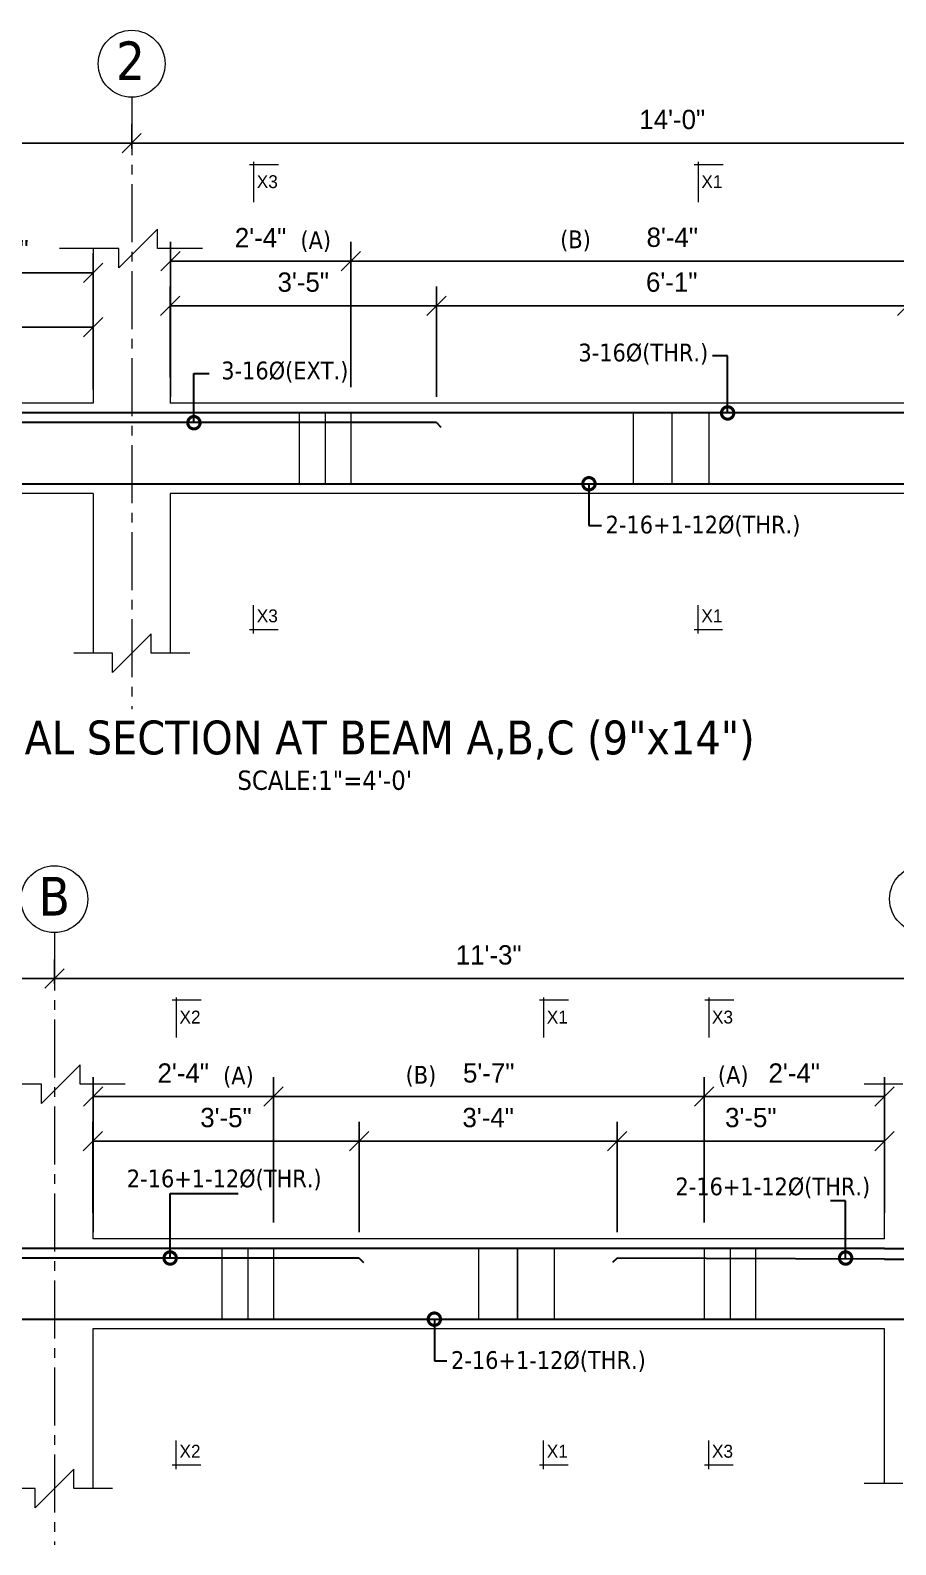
# Model space of a CAD drawing. Header units: inches. Extents: x 28835 to 36795, y -18828 to -9750.
# Drawn here: x 35116.5 to 35250.8, y -10716 to -10480.9 of the extents above; entities that cross this region are included whole.
import ezdxf

# ---------------------------------------------------------------- set-up
doc = ezdxf.new("R2010")
doc.units = ezdxf.units.IN
doc.header["$LTSCALE"] = 12
doc.header["$MEASUREMENT"] = 0
doc.linetypes.add('CENTER2', pattern=[1.125, 0.75, -0.125, 0.125, -0.125])
for name, color, linetype, lineweight in [('beam', 6, 'Continuous', 30), ('DIMENSION', 6, 'Continuous', 9), ('dimention', 5, 'Continuous', 9), ('HATCH', 11, 'Continuous', 9), ('REN', 242, 'Continuous', 30), ('Text', 7, 'Continuous', 5)]:
    doc.layers.add(name, color=color, linetype=linetype, lineweight=lineweight)
doc.layers.add('TEXTINTER', color=82, linetype='Continuous')
doc.styles.add('KBS', font='GOTHIC.TTF')
doc.styles.add('S-111', font='tahoma.ttf', dxfattribs={"height": 8})
doc.styles.add('STYLUS', font='stylu.ttf')
doc.styles.add('TAHOMA', font='tahoma.ttf', dxfattribs={"height": 9})
doc.styles.add('Text', font='GOTHIC.TTF', dxfattribs={"height": 6})
doc.dimstyles.new('Copy of Sun', dxfattribs={"dimscale": 48, "dimtxt": 0.08333333333333333, "dimasz": 0.125, "dimexe": 0.046875, "dimexo": 0.078125, "dimgap": 0.046875, "dimtad": 1, "dimdec": 1, "dimzin": 3, "dimdsep": 46, "dimlunit": 4, "dimtxsty": 'STYLUS', "dimblk": 'DOTSMALL', "dimcen": 0.09, "dimdle": 0.046875, "dimclrd": 5, "dimclre": 5, "dimclrt": 7, "dimaunit": 1, "dimadec": 0, "dimazin": 0, "dimtfac": 1, "dimtdec": 1, "dimtix": 1, "dimtofl": 0, "dimtmove": 0, "dimatfit": 3, "dimldrblk": 'DOTSMALL', "dimfxl": 0.0625, "dimfxlon": 1, "dimtolj": 1, "dimtzin": 0, "dimlwd": -1, "dimlwe": -1, "dimarcsym": 0})
doc.dimstyles.new('KBS', dxfattribs={"dimtxt": 3, "dimasz": 3, "dimexe": 3, "dimexo": 4, "dimgap": 2.09, "dimtad": 1, "dimdec": 0, "dimzin": 3, "dimdsep": 46, "dimlunit": 3, "dimtxsty": 'KBS', "dimblk": 'OBLIQUE', "dimcen": 5, "dimaunit": 1, "dimadec": 3, "dimazin": 1, "dimtfac": 1, "dimtdec": 0, "dimtix": 1, "dimtmove": 1, "dimatfit": 3, "dimfxl": 1, "dimtolj": 1, "dimtzin": 0, "dimarcsym": 0})

# ---------------------------------------------------------------- blocks, each defined once
blk = doc.blocks.new('_Oblique')
at = {"color": 0, "linetype": 'ByBlock', "lineweight": -2}
blk.add_line((-0.5, -0.5), (0.5, 0.5), dxfattribs=at)
blk = doc.blocks.new('*D361')
at = {"layer": 'Defpoints', "color": 0, "ltscale": 12, "transparency": 16777216}
for p in [(35132.19258026444, -10498.46325446228), (34976.26136739264, -10503.28413319733), (35132.19258026444, -10503.28413319733)]:
    blk.add_point(p, dxfattribs=at)
at = {"layer": 'dimention', "color": 0, "lineweight": -2, "ltscale": 12, "transparency": 16777216}
for p, q in [((34976.26136739264, -10499.28413319733), (34976.26136739264, -10495.46325446228)), ((35132.19258026444, -10499.28413319733), (35132.19258026444, -10495.46325446228)), ((34976.26136739264, -10498.46325446228), (35132.19258026444, -10498.46325446228))]:
    blk.add_line(p, q, dxfattribs=at)
at = {"layer": 'dimention', "color": 0, "lineweight": -2, "ltscale": 12, "transparency": 16777216, "xscale": 3, "yscale": 3, "zscale": 3, "rotation": 180}
blk.add_blockref('_Oblique', (34976.26136739264, -10498.46325446228), dxfattribs=at)
at = {"layer": 'dimention', "color": 0, "lineweight": -2, "ltscale": 12, "transparency": 16777216, "xscale": 3, "yscale": 3, "zscale": 3}
blk.add_blockref('_Oblique', (35132.19258026444, -10498.46325446228), dxfattribs=at)
at = {"layer": 'dimention', "color": 0, "ltscale": 12, "transparency": 16777216, "insert": (35054.22697382854, -10494.79779559077), "char_height": 3, "attachment_point": 5, "style": 'KBS'}
blk.add_mtext('\\A1;13\'-0"', dxfattribs=at)
blk = doc.blocks.new('*D362')
at = {"layer": 'Defpoints', "color": 0, "ltscale": 12, "transparency": 16777216}
for p in [(35300.04198288001, -10498.46325446228), (35132.19258026444, -10503.28413319733), (35300.04198288001, -10503.28413319733)]:
    blk.add_point(p, dxfattribs=at)
at = {"layer": 'dimention', "color": 0, "lineweight": -2, "ltscale": 12, "transparency": 16777216}
for p, q in [((35132.19258026444, -10499.28413319733), (35132.19258026444, -10495.46325446228)), ((35300.04198288001, -10499.28413319733), (35300.04198288001, -10495.46325446228)), ((35132.19258026444, -10498.46325446228), (35300.04198288001, -10498.46325446228))]:
    blk.add_line(p, q, dxfattribs=at)
at = {"layer": 'dimention', "color": 0, "lineweight": -2, "ltscale": 12, "transparency": 16777216, "xscale": 3, "yscale": 3, "zscale": 3, "rotation": 180}
blk.add_blockref('_Oblique', (35132.19258026444, -10498.46325446228), dxfattribs=at)
at = {"layer": 'dimention', "color": 0, "lineweight": -2, "ltscale": 12, "transparency": 16777216, "xscale": 3, "yscale": 3, "zscale": 3}
blk.add_blockref('_Oblique', (35300.04198288001, -10498.46325446228), dxfattribs=at)
at = {"layer": 'dimention', "color": 0, "ltscale": 12, "transparency": 16777216, "insert": (35216.11728157222, -10494.79779559077), "char_height": 3, "attachment_point": 5, "style": 'KBS'}
blk.add_mtext('\\A1;14\'-0"', dxfattribs=at)
blk = doc.blocks.new('_DOTSMALL')
at = {"color": 0, "linetype": 'ByBlock', "const_width": 0.5}
blk.add_lwpolyline([(-0.0625, 0, 1), (0.0625, 0, 1)], format="xyb", close=True, dxfattribs=at)
blk = doc.blocks.new('*D365')
at = {"layer": 'Defpoints', "color": 0, "ltscale": 12, "transparency": 16777216}
for p in [(35126.20218935949, -10527.03219074317), (35126.20218935949, -10538.82475743539), (35089.00855724854, -10541.82475743546)]:
    blk.add_point(p, dxfattribs=at)
at = {"layer": 'dimention', "color": 0, "lineweight": -2, "ltscale": 12, "transparency": 16777216}
for p, q in [((35089.00855724854, -10537.82475743546), (35089.00855724854, -10524.03219074317)), ((35126.20218935949, -10534.82475743539), (35126.20218935949, -10524.03219074317)), ((35089.00855724854, -10527.03219074317), (35126.20218935949, -10527.03219074317))]:
    blk.add_line(p, q, dxfattribs=at)
at = {"layer": 'dimention', "color": 0, "lineweight": -2, "ltscale": 12, "transparency": 16777216, "xscale": 3, "yscale": 3, "zscale": 3, "rotation": 180}
blk.add_blockref('_Oblique', (35089.00855724854, -10527.03219074317), dxfattribs=at)
at = {"layer": 'dimention', "color": 0, "lineweight": -2, "ltscale": 12, "transparency": 16777216, "xscale": 3, "yscale": 3, "zscale": 3}
blk.add_blockref('_Oblique', (35126.20218935949, -10527.03219074317), dxfattribs=at)
at = {"layer": 'dimention', "color": 0, "ltscale": 12, "transparency": 16777216, "insert": (35107.60537330402, -10523.36673187166), "char_height": 3, "attachment_point": 5, "style": 'KBS'}
blk.add_mtext('\\A1;3\'-1"', dxfattribs=at)
blk = doc.blocks.new('*D366')
at = {"layer": 'Defpoints', "color": 0, "ltscale": 12, "transparency": 16777216}
for p in [(35179.50152779525, -10523.70293609943), (35138.17298873779, -10538.82475743539), (35179.50152779525, -10541.82475743546)]:
    blk.add_point(p, dxfattribs=at)
at = {"layer": 'dimention', "color": 0, "lineweight": -2, "ltscale": 12, "transparency": 16777216}
for p, q in [((35138.17298873779, -10534.82475743539), (35138.17298873779, -10520.70293609943)), ((35179.50152779525, -10537.82475743546), (35179.50152779525, -10520.70293609943)), ((35138.17298873779, -10523.70293609943), (35179.50152779525, -10523.70293609943))]:
    blk.add_line(p, q, dxfattribs=at)
at = {"layer": 'dimention', "color": 0, "lineweight": -2, "ltscale": 12, "transparency": 16777216, "xscale": 3, "yscale": 3, "zscale": 3, "rotation": 180}
blk.add_blockref('_Oblique', (35138.17298873779, -10523.70293609943), dxfattribs=at)
at = {"layer": 'dimention', "color": 0, "lineweight": -2, "ltscale": 12, "transparency": 16777216, "xscale": 3, "yscale": 3, "zscale": 3}
blk.add_blockref('_Oblique', (35179.50152779525, -10523.70293609943), dxfattribs=at)
at = {"layer": 'dimention', "color": 0, "ltscale": 12, "transparency": 16777216, "insert": (35158.83725826652, -10520.03747722791), "char_height": 3, "attachment_point": 5, "style": 'KBS'}
blk.add_mtext('\\A1;3\'-5"', dxfattribs=at)
blk = doc.blocks.new('*D367')
at = {"layer": 'Defpoints', "color": 0, "ltscale": 12, "transparency": 16777216}
for p in [(35252.57096348438, -10523.70293609943), (35179.50152779525, -10541.82475743546), (35252.57096348438, -10541.82475743487)]:
    blk.add_point(p, dxfattribs=at)
at = {"layer": 'dimention', "color": 0, "lineweight": -2, "ltscale": 12, "transparency": 16777216}
for p, q in [((35179.50152779525, -10537.82475743546), (35179.50152779525, -10520.70293609943)), ((35252.57096348438, -10537.82475743487), (35252.57096348438, -10520.70293609943)), ((35179.50152779525, -10523.70293609943), (35252.57096348438, -10523.70293609943))]:
    blk.add_line(p, q, dxfattribs=at)
at = {"layer": 'dimention', "color": 0, "lineweight": -2, "ltscale": 12, "transparency": 16777216, "xscale": 3, "yscale": 3, "zscale": 3, "rotation": 180}
blk.add_blockref('_Oblique', (35179.50152779525, -10523.70293609943), dxfattribs=at)
at = {"layer": 'dimention', "color": 0, "lineweight": -2, "ltscale": 12, "transparency": 16777216, "xscale": 3, "yscale": 3, "zscale": 3}
blk.add_blockref('_Oblique', (35252.57096348438, -10523.70293609943), dxfattribs=at)
at = {"layer": 'dimention', "color": 0, "ltscale": 12, "transparency": 16777216, "insert": (35216.03624563981, -10520.03747722791), "char_height": 3, "attachment_point": 5, "style": 'KBS'}
blk.add_mtext('\\A1;6\'-1"', dxfattribs=at)
blk = doc.blocks.new('*D371')
at = {"layer": 'Defpoints', "color": 0, "ltscale": 12, "transparency": 16777216}
for p in [(35126.20218935949, -10518.59984993068), (35126.20218935949, -10540.66192220074), (35098.21905290635, -10543.66192220081)]:
    blk.add_point(p, dxfattribs=at)
at = {"layer": 'dimention', "color": 0, "lineweight": -2, "ltscale": 12, "transparency": 16777216}
for p, q in [((35098.21905290635, -10539.66192220081), (35098.21905290635, -10515.59984993068)), ((35126.20218935949, -10536.66192220074), (35126.20218935949, -10515.59984993068)), ((35098.21905290635, -10518.59984993068), (35126.20218935949, -10518.59984993068))]:
    blk.add_line(p, q, dxfattribs=at)
at = {"layer": 'dimention', "color": 0, "lineweight": -2, "ltscale": 12, "transparency": 16777216, "xscale": 3, "yscale": 3, "zscale": 3, "rotation": 180}
blk.add_blockref('_Oblique', (35098.21905290635, -10518.59984993068), dxfattribs=at)
at = {"layer": 'dimention', "color": 0, "lineweight": -2, "ltscale": 12, "transparency": 16777216, "xscale": 3, "yscale": 3, "zscale": 3}
blk.add_blockref('_Oblique', (35126.20218935949, -10518.59984993068), dxfattribs=at)
at = {"layer": 'dimention', "color": 0, "ltscale": 12, "transparency": 16777216, "insert": (35112.21062113292, -10514.97212049492), "char_height": 3, "attachment_point": 5, "style": 'KBS'}
blk.add_mtext('\\A1;2\'-4"', dxfattribs=at)
blk = doc.blocks.new('*D372')
at = {"layer": 'Defpoints', "color": 0, "ltscale": 12, "transparency": 16777216}
for p in [(35166.20218935949, -10516.74252466886), (35138.20218935949, -10541.82475743546), (35166.20218935949, -10540.32475743494)]:
    blk.add_point(p, dxfattribs=at)
at = {"layer": 'dimention', "color": 0, "lineweight": -2, "ltscale": 12, "transparency": 16777216}
for p, q in [((35138.20218935949, -10537.82475743546), (35138.20218935949, -10513.74252466886)), ((35166.20218935949, -10536.32475743494), (35166.20218935949, -10513.74252466886)), ((35138.20218935949, -10516.74252466886), (35166.20218935949, -10516.74252466886))]:
    blk.add_line(p, q, dxfattribs=at)
at = {"layer": 'dimention', "color": 0, "lineweight": -2, "ltscale": 12, "transparency": 16777216, "xscale": 3, "yscale": 3, "zscale": 3, "rotation": 180}
blk.add_blockref('_Oblique', (35138.20218935949, -10516.74252466886), dxfattribs=at)
at = {"layer": 'dimention', "color": 0, "lineweight": -2, "ltscale": 12, "transparency": 16777216, "xscale": 3, "yscale": 3, "zscale": 3}
blk.add_blockref('_Oblique', (35166.20218935949, -10516.74252466886), dxfattribs=at)
at = {"layer": 'dimention', "color": 0, "ltscale": 12, "transparency": 16777216, "insert": (35152.20218935949, -10513.1147952331), "char_height": 3, "attachment_point": 5, "style": 'KBS'}
blk.add_mtext('\\A1;2\'-4"', dxfattribs=at)
blk = doc.blocks.new('*D373')
at = {"layer": 'Defpoints', "color": 0, "ltscale": 12, "transparency": 16777216}
for p in [(35266.05159197506, -10516.74252466886), (35166.20218935949, -10540.32475743494), (35266.05159197506, -10540.32475743442)]:
    blk.add_point(p, dxfattribs=at)
at = {"layer": 'dimention', "color": 0, "lineweight": -2, "ltscale": 12, "transparency": 16777216}
for p, q in [((35166.20218935949, -10536.32475743494), (35166.20218935949, -10513.74252466886)), ((35266.05159197506, -10536.32475743442), (35266.05159197506, -10513.74252466886)), ((35166.20218935949, -10516.74252466886), (35266.05159197506, -10516.74252466886))]:
    blk.add_line(p, q, dxfattribs=at)
at = {"layer": 'dimention', "color": 0, "lineweight": -2, "ltscale": 12, "transparency": 16777216, "xscale": 3, "yscale": 3, "zscale": 3, "rotation": 180}
blk.add_blockref('_Oblique', (35166.20218935949, -10516.74252466886), dxfattribs=at)
at = {"layer": 'dimention', "color": 0, "lineweight": -2, "ltscale": 12, "transparency": 16777216, "xscale": 3, "yscale": 3, "zscale": 3}
blk.add_blockref('_Oblique', (35266.05159197506, -10516.74252466886), dxfattribs=at)
at = {"layer": 'dimention', "color": 0, "ltscale": 12, "transparency": 16777216, "insert": (35216.12689066728, -10513.07706579734), "char_height": 3, "attachment_point": 5, "style": 'KBS'}
blk.add_mtext('\\A1;8\'-4"', dxfattribs=at)
blk = doc.blocks.new('*D382')
at = {"layer": 'Defpoints', "color": 0, "ltscale": 12, "transparency": 16777216}
for p in [(35120.1925802645, -10628.13017858504), (34976.2613673927, -10632.95105732008), (35120.1925802645, -10632.95105732008)]:
    blk.add_point(p, dxfattribs=at)
at = {"layer": 'dimention', "color": 0, "lineweight": -2, "ltscale": 12, "transparency": 16777216}
for p, q in [((34976.2613673927, -10628.95105732008), (34976.2613673927, -10625.13017858504)), ((35120.1925802645, -10628.95105732008), (35120.1925802645, -10625.13017858504)), ((34976.2613673927, -10628.13017858504), (35120.1925802645, -10628.13017858504))]:
    blk.add_line(p, q, dxfattribs=at)
at = {"layer": 'dimention', "color": 0, "lineweight": -2, "ltscale": 12, "transparency": 16777216, "xscale": 3, "yscale": 3, "zscale": 3, "rotation": 180}
blk.add_blockref('_Oblique', (34976.2613673927, -10628.13017858504), dxfattribs=at)
at = {"layer": 'dimention', "color": 0, "lineweight": -2, "ltscale": 12, "transparency": 16777216, "xscale": 3, "yscale": 3, "zscale": 3}
blk.add_blockref('_Oblique', (35120.1925802645, -10628.13017858504), dxfattribs=at)
at = {"layer": 'dimention', "color": 0, "ltscale": 12, "transparency": 16777216, "insert": (35048.2269738286, -10624.46471971352), "char_height": 3, "attachment_point": 5, "style": 'KBS'}
blk.add_mtext('\\A1;12\'-0"', dxfattribs=at)
blk = doc.blocks.new('*D383')
at = {"layer": 'Defpoints', "color": 0, "ltscale": 12, "transparency": 16777216}
for p in [(35255.04198288007, -10628.13017858504), (35120.1925802645, -10632.95105732008), (35255.04198288007, -10632.95105732008)]:
    blk.add_point(p, dxfattribs=at)
at = {"layer": 'dimention', "color": 0, "lineweight": -2, "ltscale": 12, "transparency": 16777216}
for p, q in [((35120.1925802645, -10628.95105732008), (35120.1925802645, -10625.13017858504)), ((35255.04198288007, -10628.95105732008), (35255.04198288007, -10625.13017858504)), ((35120.1925802645, -10628.13017858504), (35255.04198288007, -10628.13017858504))]:
    blk.add_line(p, q, dxfattribs=at)
at = {"layer": 'dimention', "color": 0, "lineweight": -2, "ltscale": 12, "transparency": 16777216, "xscale": 3, "yscale": 3, "zscale": 3, "rotation": 180}
blk.add_blockref('_Oblique', (35120.1925802645, -10628.13017858504), dxfattribs=at)
at = {"layer": 'dimention', "color": 0, "lineweight": -2, "ltscale": 12, "transparency": 16777216, "xscale": 3, "yscale": 3, "zscale": 3}
blk.add_blockref('_Oblique', (35255.04198288007, -10628.13017858504), dxfattribs=at)
at = {"layer": 'dimention', "color": 0, "ltscale": 12, "transparency": 16777216, "insert": (35187.61728157228, -10624.46471971352), "char_height": 3, "attachment_point": 5, "style": 'KBS'}
blk.add_mtext('\\A1;11\'-3"', dxfattribs=at)
blk = doc.blocks.new('*D387')
at = {"layer": 'Defpoints', "color": 0, "ltscale": 12, "transparency": 16777216}
for p in [(35167.50152779531, -10653.36986022218), (35126.17298873785, -10668.49168155815), (35167.50152779531, -10671.49168155821)]:
    blk.add_point(p, dxfattribs=at)
at = {"layer": 'dimention', "color": 0, "lineweight": -2, "ltscale": 12, "transparency": 16777216}
for p, q in [((35126.17298873785, -10664.49168155815), (35126.17298873785, -10650.36986022218)), ((35167.50152779531, -10667.49168155821), (35167.50152779531, -10650.36986022218)), ((35126.17298873785, -10653.36986022218), (35167.50152779531, -10653.36986022218))]:
    blk.add_line(p, q, dxfattribs=at)
at = {"layer": 'dimention', "color": 0, "lineweight": -2, "ltscale": 12, "transparency": 16777216, "xscale": 3, "yscale": 3, "zscale": 3, "rotation": 180}
blk.add_blockref('_Oblique', (35126.17298873785, -10653.36986022218), dxfattribs=at)
at = {"layer": 'dimention', "color": 0, "lineweight": -2, "ltscale": 12, "transparency": 16777216, "xscale": 3, "yscale": 3, "zscale": 3}
blk.add_blockref('_Oblique', (35167.50152779531, -10653.36986022218), dxfattribs=at)
at = {"layer": 'dimention', "color": 0, "ltscale": 12, "transparency": 16777216, "insert": (35146.83725826658, -10649.70440135067), "char_height": 3, "attachment_point": 5, "style": 'KBS'}
blk.add_mtext('\\A1;3\'-5"', dxfattribs=at)
blk = doc.blocks.new('*D388')
at = {"layer": 'Defpoints', "color": 0, "ltscale": 12, "transparency": 16777216}
for p in [(35207.57096348444, -10653.36986022218), (35167.50152779531, -10671.49168155821), (35207.57096348444, -10671.49168155763)]:
    blk.add_point(p, dxfattribs=at)
at = {"layer": 'dimention', "color": 0, "lineweight": -2, "ltscale": 12, "transparency": 16777216}
for p, q in [((35167.50152779531, -10667.49168155821), (35167.50152779531, -10650.36986022218)), ((35207.57096348444, -10667.49168155763), (35207.57096348444, -10650.36986022218)), ((35167.50152779531, -10653.36986022218), (35207.57096348444, -10653.36986022218))]:
    blk.add_line(p, q, dxfattribs=at)
at = {"layer": 'dimention', "color": 0, "lineweight": -2, "ltscale": 12, "transparency": 16777216, "xscale": 3, "yscale": 3, "zscale": 3, "rotation": 180}
blk.add_blockref('_Oblique', (35167.50152779531, -10653.36986022218), dxfattribs=at)
at = {"layer": 'dimention', "color": 0, "lineweight": -2, "ltscale": 12, "transparency": 16777216, "xscale": 3, "yscale": 3, "zscale": 3}
blk.add_blockref('_Oblique', (35207.57096348444, -10653.36986022218), dxfattribs=at)
at = {"layer": 'dimention', "color": 0, "ltscale": 12, "transparency": 16777216, "insert": (35187.53624563987, -10649.70440135067), "char_height": 3, "attachment_point": 5, "style": 'KBS'}
blk.add_mtext('\\A1;3\'-4"', dxfattribs=at)
blk = doc.blocks.new('*D389')
at = {"layer": 'Defpoints', "color": 0, "ltscale": 12, "transparency": 16777216}
for p in [(35249.05159197512, -10653.36986022218), (35249.05159197512, -10668.49168155812), (35207.57096348444, -10671.49168155763)]:
    blk.add_point(p, dxfattribs=at)
at = {"layer": 'dimention', "color": 0, "lineweight": -2, "ltscale": 12, "transparency": 16777216}
for p, q in [((35207.57096348444, -10667.49168155763), (35207.57096348444, -10650.36986022218)), ((35249.05159197512, -10664.49168155812), (35249.05159197512, -10650.36986022218)), ((35207.57096348444, -10653.36986022218), (35249.05159197512, -10653.36986022218))]:
    blk.add_line(p, q, dxfattribs=at)
at = {"layer": 'dimention', "color": 0, "lineweight": -2, "ltscale": 12, "transparency": 16777216, "xscale": 3, "yscale": 3, "zscale": 3, "rotation": 180}
blk.add_blockref('_Oblique', (35207.57096348444, -10653.36986022218), dxfattribs=at)
at = {"layer": 'dimention', "color": 0, "lineweight": -2, "ltscale": 12, "transparency": 16777216, "xscale": 3, "yscale": 3, "zscale": 3}
blk.add_blockref('_Oblique', (35249.05159197512, -10653.36986022218), dxfattribs=at)
at = {"layer": 'dimention', "color": 0, "ltscale": 12, "transparency": 16777216, "insert": (35228.31127772978, -10649.70440135067), "char_height": 3, "attachment_point": 5, "style": 'KBS'}
blk.add_mtext('\\A1;3\'-5"', dxfattribs=at)
blk = doc.blocks.new('*D393')
at = {"layer": 'Defpoints', "color": 0, "ltscale": 12, "transparency": 16777216}
for p in [(35154.20218935955, -10646.40944879162), (35126.20218935955, -10671.49168155821), (35154.20218935955, -10669.9916815577)]:
    blk.add_point(p, dxfattribs=at)
at = {"layer": 'dimention', "color": 0, "lineweight": -2, "ltscale": 12, "transparency": 16777216}
for p, q in [((35126.20218935955, -10667.49168155821), (35126.20218935955, -10643.40944879162)), ((35154.20218935955, -10665.9916815577), (35154.20218935955, -10643.40944879162)), ((35126.20218935955, -10646.40944879162), (35154.20218935955, -10646.40944879162))]:
    blk.add_line(p, q, dxfattribs=at)
at = {"layer": 'dimention', "color": 0, "lineweight": -2, "ltscale": 12, "transparency": 16777216, "xscale": 3, "yscale": 3, "zscale": 3, "rotation": 180}
blk.add_blockref('_Oblique', (35126.20218935955, -10646.40944879162), dxfattribs=at)
at = {"layer": 'dimention', "color": 0, "lineweight": -2, "ltscale": 12, "transparency": 16777216, "xscale": 3, "yscale": 3, "zscale": 3}
blk.add_blockref('_Oblique', (35154.20218935955, -10646.40944879162), dxfattribs=at)
at = {"layer": 'dimention', "color": 0, "ltscale": 12, "transparency": 16777216, "insert": (35140.20218935955, -10642.78171935586), "char_height": 3, "attachment_point": 5, "style": 'KBS'}
blk.add_mtext('\\A1;2\'-4"', dxfattribs=at)
blk = doc.blocks.new('*D394')
at = {"layer": 'Defpoints', "color": 0, "ltscale": 12, "transparency": 16777216}
for p in [(35221.05159197512, -10646.40944879162), (35154.20218935955, -10669.9916815577), (35221.05159197512, -10669.99168155718)]:
    blk.add_point(p, dxfattribs=at)
at = {"layer": 'dimention', "color": 0, "lineweight": -2, "ltscale": 12, "transparency": 16777216}
for p, q in [((35154.20218935955, -10665.9916815577), (35154.20218935955, -10643.40944879162)), ((35221.05159197512, -10665.99168155718), (35221.05159197512, -10643.40944879162)), ((35154.20218935955, -10646.40944879162), (35221.05159197512, -10646.40944879162))]:
    blk.add_line(p, q, dxfattribs=at)
at = {"layer": 'dimention', "color": 0, "lineweight": -2, "ltscale": 12, "transparency": 16777216, "xscale": 3, "yscale": 3, "zscale": 3, "rotation": 180}
blk.add_blockref('_Oblique', (35154.20218935955, -10646.40944879162), dxfattribs=at)
at = {"layer": 'dimention', "color": 0, "lineweight": -2, "ltscale": 12, "transparency": 16777216, "xscale": 3, "yscale": 3, "zscale": 3}
blk.add_blockref('_Oblique', (35221.05159197512, -10646.40944879162), dxfattribs=at)
at = {"layer": 'dimention', "color": 0, "ltscale": 12, "transparency": 16777216, "insert": (35187.62689066734, -10642.78171935586), "char_height": 3, "attachment_point": 5, "style": 'KBS'}
blk.add_mtext('\\A1;5\'-7"', dxfattribs=at)
blk = doc.blocks.new('*D395')
at = {"layer": 'Defpoints', "color": 0, "ltscale": 12, "transparency": 16777216}
for p in [(35249.05159197512, -10646.40944879162), (35249.05159197512, -10668.49168155746), (35221.05159197512, -10669.99168155718)]:
    blk.add_point(p, dxfattribs=at)
at = {"layer": 'dimention', "color": 0, "lineweight": -2, "ltscale": 12, "transparency": 16777216}
for p, q in [((35221.05159197512, -10665.99168155718), (35221.05159197512, -10643.40944879162)), ((35249.05159197512, -10664.49168155746), (35249.05159197512, -10643.40944879162)), ((35221.05159197512, -10646.40944879162), (35249.05159197512, -10646.40944879162))]:
    blk.add_line(p, q, dxfattribs=at)
at = {"layer": 'dimention', "color": 0, "lineweight": -2, "ltscale": 12, "transparency": 16777216, "xscale": 3, "yscale": 3, "zscale": 3, "rotation": 180}
blk.add_blockref('_Oblique', (35221.05159197512, -10646.40944879162), dxfattribs=at)
at = {"layer": 'dimention', "color": 0, "lineweight": -2, "ltscale": 12, "transparency": 16777216, "xscale": 3, "yscale": 3, "zscale": 3}
blk.add_blockref('_Oblique', (35249.05159197512, -10646.40944879162), dxfattribs=at)
at = {"layer": 'dimention', "color": 0, "ltscale": 12, "transparency": 16777216, "insert": (35235.05159197512, -10642.78171935586), "char_height": 3, "attachment_point": 5, "style": 'KBS'}
blk.add_mtext('\\A1;2\'-4"', dxfattribs=at)

msp = doc.modelspace()

# ---------------------------------------------------------------- linework, layer by layer
at = {"layer": 'DIMENSION'}
for p, q in [((35158.20218935949, -10540.32475743494), (35158.20218935949, -10551.32475743495)), ((35162.24613997122, -10540.32475743494), (35162.24613997122, -10551.32475743495)), ((35166.20218935949, -10540.32475743494), (35166.20218935949, -10551.32475743495)), ((35210.06050961258, -10540.32475743616), (35210.06050961258, -10551.32475743616)), ((35216.06050961258, -10540.32475743616), (35216.06050961258, -10551.32475743616)), ((35216.06856683004, -10540.32475743616), (35216.06856683004, -10551.32475743616)), ((35221.79967651187, -10540.32475743618), (35221.79967651187, -10551.32475743619)), ((35146.20218935955, -10669.9916815577), (35146.20218935955, -10680.9916815577)), ((35150.24613997128, -10669.9916815577), (35150.24613997128, -10680.9916815577)), ((35154.20218935955, -10669.9916815577), (35154.20218935955, -10680.9916815577)), ((35186.06050961264, -10669.99168155892), (35186.06050961264, -10680.99168155892)), ((35192.06050961264, -10669.99168155892), (35192.06050961264, -10680.99168155892)), ((35192.0685668301, -10669.99168155892), (35192.0685668301, -10680.99168155892)), ((35197.79967651193, -10669.99168155893), (35197.79967651193, -10680.99168155894)), ((35221.05159197512, -10669.99168155718), (35221.05159197512, -10680.99168155718)), ((35225.09554258685, -10669.99168155718), (35225.09554258685, -10680.99168155718)), ((35229.05159197512, -10669.99168155718), (35229.05159197512, -10680.99168155718))]:
    msp.add_line(p, q, dxfattribs=at)
at = {"layer": 'HATCH', "linetype": 'CENTER2'}
for p, q in [((35132.19258026444, -10491.32087259934), (35132.19258026444, -10586.32087259934)), ((35120.1925802645, -10620.9877967221), (35120.1925802645, -10715.9877967221))]:
    msp.add_line(p, q, dxfattribs=at)
at = {"layer": 'REN', "lineweight": 30, "ltscale": 0.75}
for p, q in [((35304.5421362239, -10540.32475743423), (34971.77097648769, -10540.32475743596)), ((35179.50152779525, -10541.82475743546), (35089.00855724854, -10541.82475743546)), ((35179.50152779525, -10541.82475743546), (35180.20863457638, -10542.53186421664)), ((34974.79062250533, -10551.32475743541), (35301.54750290661, -10551.32475743379)), ((35249.05159197512, -10669.99168155771), (34971.77097648775, -10669.99168155871)), ((35167.50152779531, -10671.49168155821), (35077.0085572486, -10671.49168155821)), ((35167.50152779531, -10671.49168155821), (35168.20863457644, -10672.1987883394)), ((35207.57096348444, -10671.49168155763), (35206.8638567033, -10672.19878833881)), ((35249.05159197512, -10671.66796320308), (35207.57096348444, -10671.49168155763)), ((35249.05159197512, -10669.99168155746), (35382.36110559796, -10669.99168155746)), ((35249.05159197512, -10671.66796320308), (35296.62034916689, -10671.61088736543)), ((34974.79062250539, -10680.99168155817), (35249.05159197518, -10680.99168155817)), ((35249.05159197512, -10680.99168155746), (35379.36110559796, -10680.99168155746))]:
    msp.add_line(p, q, dxfattribs=at)
at = {"layer": 'Text'}
for p, q in [((35150.48689873793, -10501.75748703273), (35154.99118130954, -10501.75748703273)), ((35150.48689873793, -10501.75748703273), (35154.99118130954, -10501.75748703273)), ((35151.10649709028, -10501.36560476804), (35151.10649709028, -10507.59457010133)), ((35219.50941241949, -10501.75748703273), (35224.0136949911, -10501.75748703273)), ((35219.50941241949, -10501.75748703273), (35224.0136949911, -10501.75748703273)), ((35220.12901077184, -10501.36560476804), (35220.12901077184, -10507.59457010133)), ((35136.20218935949, -10511.82475743545), (35130.20218935949, -10517.82475743545)), ((35136.20218935949, -10514.82475743545), (35136.20218935949, -10511.82475743545)), ((35130.20218935949, -10514.82475743545), (35120.99123647096, -10514.82475743545)), ((35126.20218935949, -10514.82475743544), (35126.20218935949, -10538.82475743544)), ((35130.20218935949, -10517.82475743545), (35130.20218935949, -10514.82475743545)), ((35142.20218935949, -10514.82475743545), (35136.20218935949, -10514.82475743545)), ((35143.16965706463, -10514.82475743552), (35137.16965706463, -10514.82475743552)), ((35138.17298873779, -10514.82475743548), (35138.17298873779, -10538.82475743548)), ((35126.20218935949, -10538.82475743539), (34982.25175829753, -10538.82475743539)), ((35294.05159197506, -10538.82475743536), (35138.17298873779, -10538.82475743548)), ((35126.20218935949, -10552.82475743548), (34982.25175829747, -10552.82475743541)), ((35126.20218935949, -10552.82475743544), (35126.20218935949, -10577.60977776618)), ((35256.12533644316, -10552.82475743455), (35138.17298873779, -10552.82475743537)), ((35138.18104595525, -10552.82475743548), (35138.18104595525, -10577.60977776622)), ((35151.10649709028, -10574.58148167323), (35151.10649709028, -10570.15394713861)), ((35220.12901077184, -10574.58148167323), (35220.12901077184, -10570.15394713861)), ((35135.20218935949, -10574.60977776614), (35129.20218935949, -10580.60977776614)), ((35135.20218935949, -10577.60977776614), (35135.20218935949, -10574.60977776614)), ((35150.47927289348, -10573.92202573634), (35154.91621870224, -10573.92202573634)), ((35219.50178657504, -10573.92202573634), (35223.9387323838, -10573.92202573634)), ((35129.20218935949, -10577.60977776614), (35123.20218935949, -10577.60977776614)), ((35129.20218935949, -10580.60977776614), (35129.20218935949, -10577.60977776614)), ((35141.20218935949, -10577.60977776614), (35135.20218935949, -10577.60977776614)), ((35138.48689873799, -10631.42441115549), (35142.9911813096, -10631.42441115549)), ((35138.48689873799, -10631.42441115549), (35142.9911813096, -10631.42441115549)), ((35139.10649709034, -10631.03252889079), (35139.10649709034, -10637.26149422408)), ((35195.50941241955, -10631.42441115549), (35200.01369499115, -10631.42441115549)), ((35195.50941241955, -10631.42441115549), (35200.01369499115, -10631.42441115549)), ((35196.1290107719, -10631.03252889079), (35196.1290107719, -10637.26149422408)), ((35221.15431612477, -10631.42441115549), (35225.65859869638, -10631.42441115549)), ((35221.15431612477, -10631.42441115549), (35225.65859869638, -10631.42441115549)), ((35221.77391447712, -10631.03252889079), (35221.77391447712, -10637.26149422408)), ((35124.20218935955, -10641.49168155821), (35118.20218935955, -10647.49168155821)), ((35124.20218935955, -10644.49168155821), (35124.20218935955, -10641.49168155821)), ((35118.20218935955, -10644.49168155821), (35108.99123647102, -10644.49168155821)), ((35118.20218935955, -10647.49168155821), (35118.20218935955, -10644.49168155821)), ((35130.20218935955, -10644.49168155821), (35124.20218935955, -10644.49168155821)), ((35131.16965706469, -10644.49168155828), (35125.16965706469, -10644.49168155828)), ((35126.17298873785, -10644.49168155824), (35126.17298873785, -10668.49168155824)), ((35251.90082986015, -10644.49168155746), (35245.90082986015, -10644.49168155746)), ((35249.05159197512, -10668.49168155746), (35249.05159197512, -10644.49168155746)), ((35249.05159197512, -10668.49168155812), (35126.17298873785, -10668.49168155823)), ((35205.12533644322, -10682.4916815573), (35126.17298873785, -10682.49168155813)), ((35126.18104595531, -10682.49168155824), (35126.18104595531, -10707.27670188898)), ((35249.05159197512, -10682.4916815573), (35205.12533644322, -10682.4916815573)), ((35249.05159197512, -10706.49168155746), (35249.05159197512, -10682.49168155746)), ((35139.10649709034, -10704.24840579599), (35139.10649709034, -10699.82087126137)), ((35196.1290107719, -10704.24840579599), (35196.1290107719, -10699.82087126137)), ((35221.77391447712, -10704.24840579599), (35221.77391447712, -10699.82087126137)), ((35123.20218935955, -10704.2767018889), (35117.20218935955, -10710.2767018889)), ((35123.20218935955, -10707.2767018889), (35123.20218935955, -10704.2767018889)), ((35138.47927289354, -10703.58894985909), (35142.9162187023, -10703.58894985909)), ((35195.5017865751, -10703.58894985909), (35199.93873238386, -10703.58894985909)), ((35221.14669028032, -10703.58894985909), (35225.58363608908, -10703.58894985909)), ((35251.90082986015, -10706.49168155746), (35245.90082986015, -10706.49168155746)), ((35117.20218935955, -10707.2767018889), (35111.20218935955, -10707.2767018889)), ((35117.20218935955, -10710.2767018889), (35117.20218935955, -10707.2767018889)), ((35129.20218935955, -10707.2767018889), (35123.20218935955, -10707.2767018889))]:
    msp.add_line(p, q, dxfattribs=at)
at = {"layer": 'Text', "ltscale": 0.1}
for centre in [(35132.19258026444, -10486.12587943661), (35120.1925802645, -10615.79280355937), (35255.05159197512, -10615.75985589087)]:
    msp.add_circle(centre, 5.194993162731407, dxfattribs=at)

# ---------------------------------------------------------------- texts
at = {"layer": 'Text', "ltscale": 0.1, "style": 'TAHOMA'}
for s, p in [('2', (35129.75428792651, -10488.66642080437)), ('B', (35117.75428792657, -10618.33334492713))]:
    msp.add_text(s, height=6, dxfattribs=at).set_placement(p)
at = {"layer": 'Text', "style": 'TAHOMA', "text_generation_flag": 2}
for p in [(35163.14218126066, -10514.86673610719), (35151.14218126072, -10644.53366022995), (35227.96095281557, -10644.43159771613)]:
    msp.add_text('(A)', height=2.75, dxfattribs=at).set_placement(p)
at = {"layer": 'Text'}
for s, height, style, p in [('(B)', 2.75, 'TAHOMA', (35198.72240358111, -10514.75416868759)), ('3-16%%C(THR.)', 2.75, 'TAHOMA', (35201.54821151393, -10532.32248399123)), ('3-16%%C(EXT.)', 2.75, 'TAHOMA', (35146.10114314317, -10535.10412872464)), ('2-16+1-12%%C(THR.)', 2.75, 'TAHOMA', (35205.77491067888, -10559.02594718549)), ('SCALE:1"=4\'-0\'', 3, 'S-111', (35148.60989416912, -10598.82374555331)), ('(B)', 2.75, 'TAHOMA', (35174.72240358117, -10644.42109281034)), ('2-16+1-12%%C(THR.)', 2.75, 'TAHOMA', (35131.4429848189, -10660.50918194174)), ('2-16+1-12%%C(THR.)', 2.75, 'TAHOMA', (35216.61463072161, -10661.74550252997)), ('2-16+1-12%%C(THR.)', 2.75, 'TAHOMA', (35181.77491067894, -10688.69287130825))]:
    msp.add_text(s, height=height, dxfattribs=dict(at, style=style)).set_placement(p)
at = {"layer": 'Text', "ltscale": 50, "style": 'S-111'}
msp.add_text('LONGITUDINAL SECTION AT BEAM A,B,C (9"x14")', height=5.25, dxfattribs=at).set_placement((35076.43834345558, -10593.31910686261))
at = {"layer": 'TEXTINTER', "style": 'Text'}
for s, p in [('X3', (35151.61511825284, -10505.42472560308)), ('X1', (35220.6376319344, -10505.42472560308)), ('X3', (35151.61511825284, -10572.81608249279)), ('X1', (35220.6376319344, -10572.81608249279)), ('X2', (35139.6151182529, -10635.09164972584)), ('X1', (35196.63763193446, -10635.09164972584)), ('X3', (35222.28253563968, -10635.09164972584)), ('X2', (35139.6151182529, -10702.48300661554)), ('X1', (35196.63763193446, -10702.48300661554)), ('X3', (35222.28253563968, -10702.48300661554))]:
    msp.add_text(s, height=2, dxfattribs=at).set_placement(p)

# ---------------------------------------------------------------- dimensions: what is measured, and where the dimension line sits
at = {"layer": 'dimention', "ltscale": 12}
for base, p1, p2, picture, middle in [((35132.19258026444, -10498.46325446228), (34976.26136739264, -10503.28413319733), (35132.19258026444, -10503.28413319733), '*D361', (35054.22697382854, -10494.79779559077)), ((35300.04198288001, -10498.46325446228), (35132.19258026444, -10503.28413319733), (35300.04198288001, -10503.28413319733), '*D362', (35216.11728157222, -10494.79779559077)), ((35166.20218935949, -10516.74252466886), (35138.20218935949, -10541.82475743546), (35166.20218935949, -10540.32475743494), '*D372', (35152.20218935949, -10513.1147952331)), ((35266.05159197506, -10516.74252466886), (35166.20218935949, -10540.32475743494), (35266.05159197506, -10540.32475743442), '*D373', (35216.12689066728, -10513.07706579734)), ((35126.20218935949, -10518.59984993068), (35098.21905290635, -10543.66192220081), (35126.20218935949, -10540.66192220074), '*D371', (35112.21062113292, -10514.97212049492)), ((35179.50152779525, -10523.70293609943), (35138.17298873779, -10538.82475743539), (35179.50152779525, -10541.82475743546), '*D366', (35158.83725826652, -10520.03747722791)), ((35252.57096348438, -10523.70293609943), (35179.50152779525, -10541.82475743546), (35252.57096348438, -10541.82475743487), '*D367', (35216.03624563981, -10520.03747722791)), ((35126.20218935949, -10527.03219074317), (35089.00855724854, -10541.82475743546), (35126.20218935949, -10538.82475743539), '*D365', (35107.60537330402, -10523.36673187166)), ((35120.1925802645, -10628.13017858504), (34976.2613673927, -10632.95105732008), (35120.1925802645, -10632.95105732008), '*D382', (35048.2269738286, -10624.46471971352)), ((35255.04198288007, -10628.13017858504), (35120.1925802645, -10632.95105732008), (35255.04198288007, -10632.95105732008), '*D383', (35187.61728157228, -10624.46471971352)), ((35154.20218935955, -10646.40944879162), (35126.20218935955, -10671.49168155821), (35154.20218935955, -10669.9916815577), '*D393', (35140.20218935955, -10642.78171935586)), ((35221.05159197512, -10646.40944879162), (35154.20218935955, -10669.9916815577), (35221.05159197512, -10669.99168155718), '*D394', (35187.62689066734, -10642.78171935586)), ((35249.05159197512, -10646.40944879162), (35221.05159197512, -10669.99168155718), (35249.05159197512, -10668.49168155746), '*D395', (35235.05159197512, -10642.78171935586)), ((35167.50152779531, -10653.36986022218), (35126.17298873785, -10668.49168155815), (35167.50152779531, -10671.49168155821), '*D387', (35146.83725826658, -10649.70440135067)), ((35207.57096348444, -10653.36986022218), (35167.50152779531, -10671.49168155821), (35207.57096348444, -10671.49168155763), '*D388', (35187.53624563987, -10649.70440135067)), ((35249.05159197512, -10653.36986022218), (35207.57096348444, -10671.49168155763), (35249.05159197512, -10668.49168155812), '*D389', (35228.31127772978, -10649.70440135067))]:
    dim = msp.add_linear_dim(base=base, p1=p1, p2=p2, dimstyle='KBS', dxfattribs=at)
    dim.commit()
    dim.dimension.update_dxf_attribs({"geometry": picture, "text_midpoint": middle})

# ---------------------------------------------------------------- leaders
at = {"layer": 'beam', "ltscale": 10}
for points in [[(35224.71578594975, -10540.32475743475), (35224.71578594975, -10531.4426243571), (35222.3488575643, -10531.4426243571)], [(35141.85643130561, -10541.83996069269), (35141.85643130561, -10534.22426908995), (35144.22335969101, -10534.22426908995)], [(35203.18636697365, -10551.31425473923), (35203.18636697365, -10557.80329114472), (35205.1178872514, -10557.80329114472)], [(35138.16596089167, -10671.49168155821), (35138.16596089167, -10661.50076679933), (35148.74588690628, -10661.50076679933)], [(35243.02957526172, -10671.4916815572), (35243.02957526172, -10662.60954847956), (35240.66264687627, -10662.60954847956)], [(35179.18636697371, -10680.98117886199), (35179.18636697371, -10687.47021526748), (35181.11788725146, -10687.47021526748)]]:
    msp.add_leader(points, dimstyle='Copy of Sun', override={"dimasz": 0.08, "dimtad": 0}, dxfattribs=at)

doc.saveas('drawing.dxf')
